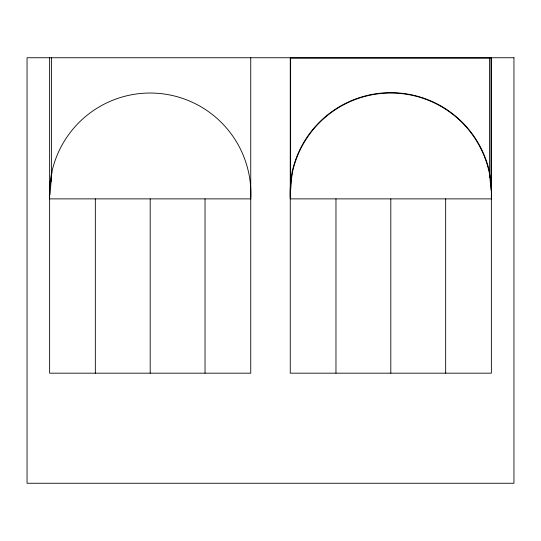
<?xml version="1.0" encoding="UTF-8"?>
<svg xmlns="http://www.w3.org/2000/svg" width="541" height="541" viewBox="0 0 541 541"><rect width="100%" height="100%" fill="white"/><g stroke="black" fill="none" stroke-linecap="round" stroke-linejoin="round"><path stroke-width="0.81" d="M49.982 194.679L51.395 177.901M51.652 174.865L51.902 171.835M491.37 57.745L491.37 373.175L290.26 373.175L290.26 57.745M489.605 57.745L489.605 177.468M445.662 198.878L445.662 373.175M390.812 198.878L390.812 373.175M335.968 198.878L335.968 373.175M250.74 57.745L250.74 373.175L49.63 373.175L49.63 57.745M205.032 198.878L205.032 373.175M150.188 198.878L150.188 373.175M95.338 198.878L95.338 373.175M51.395 57.745L51.395 181.276M292.174 171.754L290.618 190.243L290.618 58.11L491.005 58.11L491.005 190.243L489.449 171.754A101.052 101.052 0 0 0 292.174 171.754M513.95 57.745L27.05 57.745L27.05 483.255L513.95 483.255L513.95 57.745M250.74 198.878L49.63 198.878A100.687 100.687 0 0 1 150.188 93.032A100.687 100.687 0 0 1 250.74 198.878M491.37 198.878L290.26 198.878A100.687 100.687 0 0 1 390.812 93.032A100.687 100.687 0 0 1 491.37 198.878"/></g></svg>
